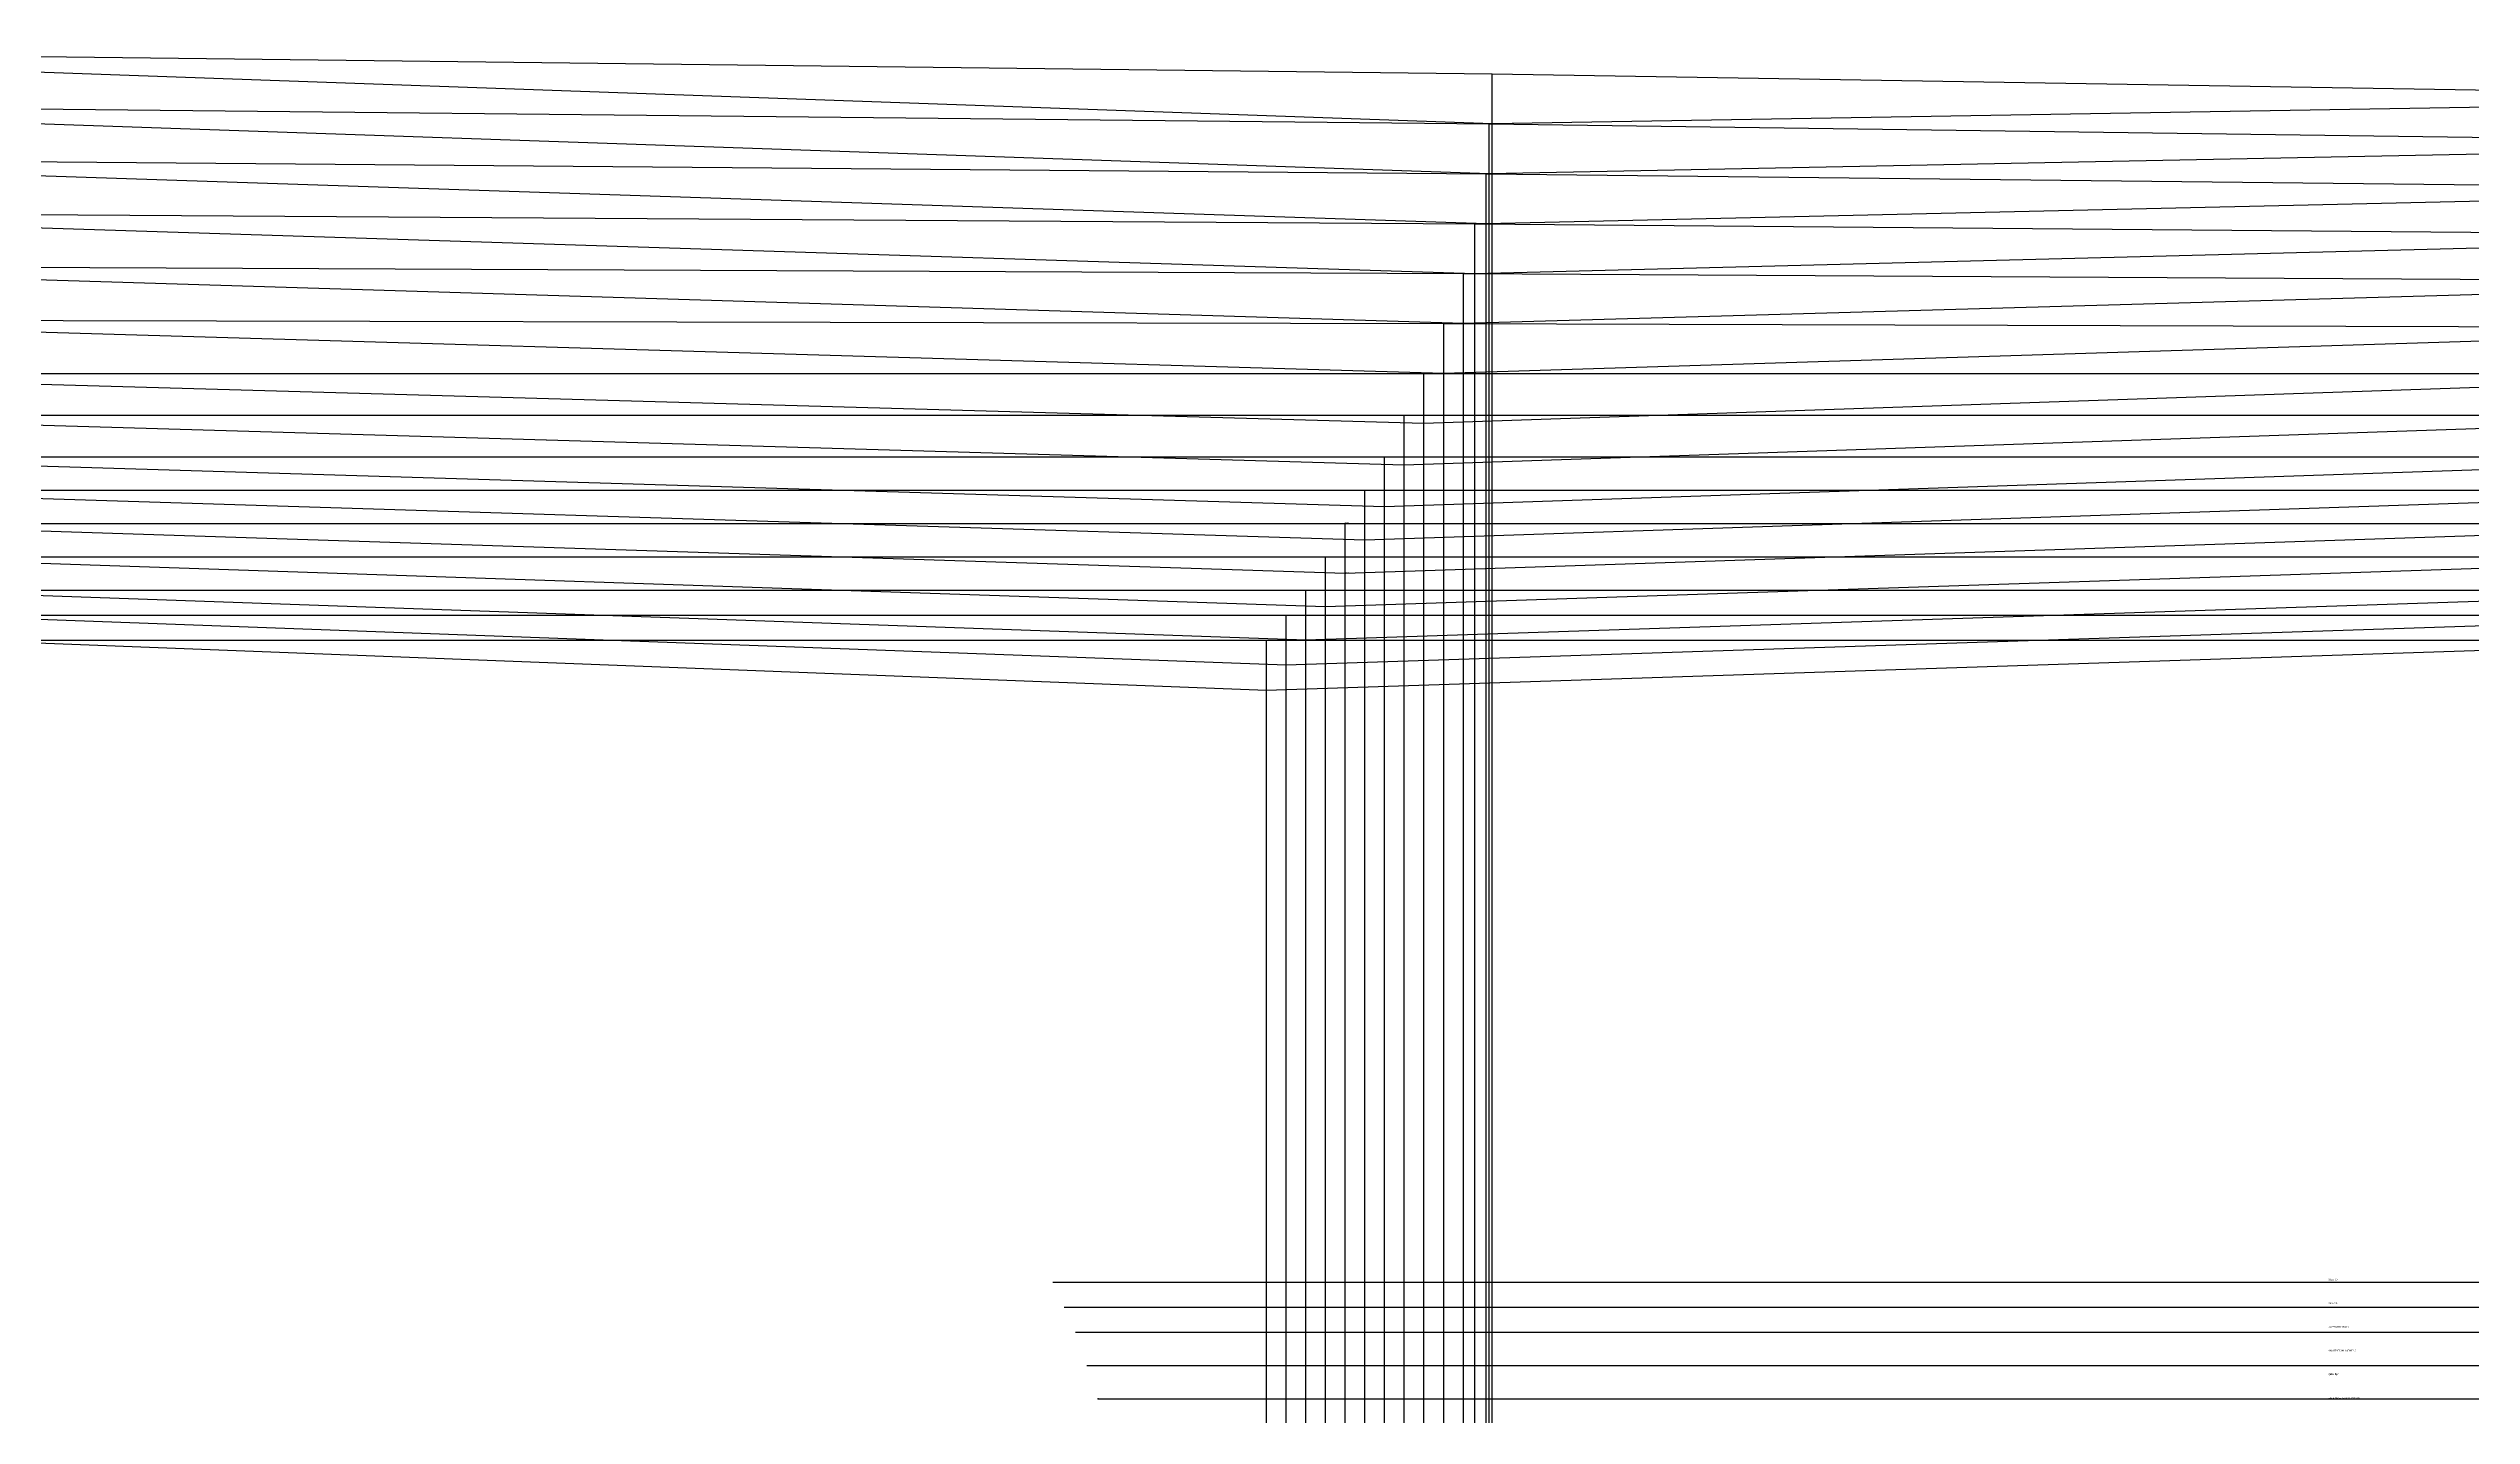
# Model space of a CAD drawing. Extents: x -43 to 1613, y 0 to 910.
# Drawn here: x 827 to 1190.4, y 694.8 to 899.8 of the extents above; entities that cross this region are included whole.
import ezdxf

# ---------------------------------------------------------------- set-up
doc = ezdxf.new("R2010")
doc.units = 0

# ---------------------------------------------------------------- blocks, each defined once
blk = doc.blocks.new('GMX1016S18BK_42')
at = {"layer": '1'}
blk.add_lwpolyline([(813.6128, 811.017), (1009.7136, 811.017), (1009.7136, 811.017), (1239.5531, 811.017), (1239.5531, 811.017), (1259.553, 811.017)], dxfattribs=at)
at = {"layer": '5'}
blk.add_line((977.6588, 714.7687), (1347.5513, 714.7687), dxfattribs=at)
at = {"layer": '7'}
blk.add_line((977.6588, 714.7687), (1347.5513, 714.7687), dxfattribs=at)
at = {"layer": '8'}
blk.add_line((1009.7136, 583.5193), (1009.7136, 811.017), dxfattribs=at)
blk.add_lwpolyline([(1239.5531, 811.017), (1009.7136, 803.5163), (813.6128, 811.017)], dxfattribs=at)
at = {"layer": '1'}
for s, p in [('SIZE: 42', (1168.9589, 700.8242)), ('Piece Name: GMX1016S18BK', (1168.9589, 697.2681))]:
    blk.add_text(s, height=0.25, dxfattribs=at).set_placement(p)
blk = doc.blocks.new('GMX1016S18BK_44')
at = {"layer": '1'}
blk.add_lwpolyline([(807.814, 814.7686), (1012.665, 814.7686), (1012.665, 814.7686), (1241.2549, 814.7686), (1241.2549, 814.7686), (1261.2548, 814.7686)], dxfattribs=at)
at = {"layer": '5'}
blk.add_line((979.3605, 711.0197), (1349.2531, 711.0197), dxfattribs=at)
at = {"layer": '7'}
blk.add_line((979.3605, 711.0197), (1349.2531, 711.0197), dxfattribs=at)
at = {"layer": '8'}
blk.add_line((1012.665, 579.7703), (1012.665, 814.7686), dxfattribs=at)
blk.add_lwpolyline([(1241.2549, 814.7686), (1012.665, 807.2679), (807.814, 814.7686)], dxfattribs=at)
at = {"layer": '1'}
for s, p in [('SIZE: 44', (1168.9589, 700.8242)), ('Piece Name: GMX1016S18BK', (1168.9589, 697.2681))]:
    blk.add_text(s, height=0.25, dxfattribs=at).set_placement(p)
blk = doc.blocks.new('GMX1016S18BK_46')
at = {"layer": '1'}
blk.add_lwpolyline([(802.0152, 818.5176), (1015.6165, 818.5176), (1015.6165, 818.5176), (1242.9567, 818.5176), (1242.9567, 818.5176), (1262.9566, 818.5176)], dxfattribs=at)
at = {"layer": '5'}
blk.add_line((981.0624, 707.2681), (1350.9549, 707.2681), dxfattribs=at)
at = {"layer": '7'}
blk.add_line((981.0624, 707.2681), (1350.9549, 707.2681), dxfattribs=at)
at = {"layer": '8'}
blk.add_line((1015.6165, 576.0187), (1015.6165, 818.5176), dxfattribs=at)
blk.add_lwpolyline([(1242.9567, 818.5176), (1015.6165, 811.017), (802.0152, 818.5176)], dxfattribs=at)
at = {"layer": '1'}
for s, p in [('SIZE: 46', (1168.9589, 700.8242)), ('Piece Name: GMX1016S18BK', (1168.9589, 697.2681))]:
    blk.add_text(s, height=0.25, dxfattribs=at).set_placement(p)
blk = doc.blocks.new('GMX1016S18BK_48')
at = {"layer": '1'}
blk.add_lwpolyline([(796.2164, 823.5189), (1018.568, 823.5189), (1018.568, 823.5189), (1244.6585, 823.5189), (1244.6585, 823.5189), (1264.6584, 823.5189)], dxfattribs=at)
at = {"layer": '5'}
blk.add_line((982.7641, 702.2694), (1352.6567, 702.2694), dxfattribs=at)
at = {"layer": '7'}
blk.add_line((982.7641, 702.2694), (1352.6567, 702.2694), dxfattribs=at)
at = {"layer": '8'}
blk.add_line((1018.568, 571.02), (1018.568, 823.5189), dxfattribs=at)
blk.add_lwpolyline([(1244.6585, 823.5189), (1018.568, 816.0182), (796.2164, 823.5189)], dxfattribs=at)
at = {"layer": '1'}
for s, p in [('SIZE: 48', (1168.9589, 700.8242)), ('Piece Name: GMX1016S18BK', (1168.9589, 697.2681))]:
    blk.add_text(s, height=0.25, dxfattribs=at).set_placement(p)
blk = doc.blocks.new('GMX1016S18BK_50')
at = {"layer": '1'}
blk.add_lwpolyline([(790.4176, 828.5176), (1021.5195, 828.5176), (1021.5195, 828.5176), (1246.3603, 828.5176), (1246.3603, 828.5176), (1266.3602, 828.5176)], dxfattribs=at)
at = {"layer": '2'}
for p in [(1021.5195, 828.5176), (1021.5195, 828.5176), (1021.5195, 828.5176), (1021.5195, 821.0169), (984.466, 697.2681)]:
    blk.add_point(p, dxfattribs=at)
at = {"layer": '4'}
blk.add_point((1021.5195, 828.5176, -3.998), dxfattribs=at)
at = {"layer": '5'}
blk.add_line((984.466, 697.2681), (1354.3585, 697.2681), dxfattribs=at)
at = {"layer": '7'}
blk.add_line((984.466, 697.2681), (1354.3585, 697.2681), dxfattribs=at)
at = {"layer": '8'}
blk.add_line((1021.5195, 566.0187), (1021.5195, 828.5176), dxfattribs=at)
blk.add_lwpolyline([(1246.3603, 828.5176), (1021.5195, 821.0169), (790.4176, 828.5176)], dxfattribs=at)
at = {"layer": '1'}
for s, p in [('SIZE: 50', (1168.9589, 715.0481)), ('Fabric: 1', (1168.9589, 711.4922)), ('CATEGORY: BACK', (1168.9589, 707.9362)), ('ANNOTATION: 1XFABRIC', (1168.9589, 704.3801)), ('Quantity: 1', (1168.9589, 700.8242)), ('Piece Name: GMX1016S18BK', (1168.9589, 697.2681))]:
    blk.add_text(s, height=0.25, dxfattribs=at).set_placement(p)
at = {"layer": '2'}
for s, p in [('# 3', (1021.5195, 828.5176)), ('# 3', (1021.5195, 828.5176)), ('# 4', (1021.5195, 828.5176)), ('# 3', (1021.5195, 821.0169))]:
    blk.add_text(s, height=0.25, dxfattribs=at).set_placement(p)
blk = doc.blocks.new('GMX1016S18BK_52')
at = {"layer": '1'}
blk.add_lwpolyline([(784.6187, 833.5188), (1024.4709, 833.5188), (1024.4709, 833.5188), (1248.0621, 833.5188), (1248.0621, 833.5188), (1268.062, 833.5188)], dxfattribs=at)
at = {"layer": '8'}
blk.add_line((1024.4709, 561.02), (1024.4709, 833.5188), dxfattribs=at)
blk.add_lwpolyline([(1248.0621, 833.5188), (1024.4709, 826.0182), (784.6187, 833.5188)], dxfattribs=at)
at = {"layer": '1'}
for s, p in [('SIZE: 52', (1168.9589, 700.8242)), ('Piece Name: GMX1016S18BK', (1168.9589, 697.2681))]:
    blk.add_text(s, height=0.25, dxfattribs=at).set_placement(p)
blk = doc.blocks.new('GMX1016S18BK_54')
at = {"layer": '1'}
blk.add_lwpolyline([(778.8199, 838.5175), (1027.4224, 838.5175), (1027.4224, 838.5175), (1249.7639, 838.5175), (1249.7639, 838.5175), (1269.7638, 838.5175)], dxfattribs=at)
at = {"layer": '8'}
blk.add_line((1027.4224, 556.0187), (1027.4224, 838.5175), dxfattribs=at)
blk.add_lwpolyline([(1249.7639, 838.5175), (1027.4224, 831.0169), (778.8199, 838.5175)], dxfattribs=at)
at = {"layer": '1'}
for s, p in [('SIZE: 54', (1168.9589, 700.8242)), ('Piece Name: GMX1016S18BK', (1168.9589, 697.2681))]:
    blk.add_text(s, height=0.25, dxfattribs=at).set_placement(p)
blk = doc.blocks.new('GMX1016S18BK_56')
at = {"layer": '1'}
blk.add_lwpolyline([(773.0211, 844.7685), (1030.3739, 844.7685), (1030.3739, 844.7685), (1251.4657, 844.7685), (1251.4657, 844.7685), (1271.4656, 844.7685)], dxfattribs=at)
at = {"layer": '8'}
blk.add_line((1030.3739, 549.7704), (1030.3739, 844.7685), dxfattribs=at)
blk.add_lwpolyline([(1251.4657, 844.7685), (1030.3739, 837.2679), (773.0211, 844.7685)], dxfattribs=at)
at = {"layer": '1'}
for s, p in [('SIZE: 56', (1168.9589, 700.8242)), ('Piece Name: GMX1016S18BK', (1168.9589, 697.2681))]:
    blk.add_text(s, height=0.25, dxfattribs=at).set_placement(p)
blk = doc.blocks.new('GMX1016S18BK_58')
at = {"layer": '1'}
blk.add_lwpolyline([(767.2223, 851.0169), (1033.3254, 851.0169), (1033.3254, 851.0169), (1253.1675, 851.0169), (1253.1675, 851.0169), (1273.1674, 851.0169)], dxfattribs=at)
at = {"layer": '8'}
blk.add_line((1033.3254, 543.5194), (1033.3254, 851.0169), dxfattribs=at)
blk.add_lwpolyline([(1253.1675, 851.0169), (1033.3254, 843.5163), (767.2223, 851.0169)], dxfattribs=at)
at = {"layer": '1'}
for s, p in [('SIZE: 58', (1168.9589, 700.8242)), ('Piece Name: GMX1016S18BK', (1168.9589, 697.2681))]:
    blk.add_text(s, height=0.25, dxfattribs=at).set_placement(p)
blk = doc.blocks.new('GMX1016S18BK_60')
at = {"layer": '1'}
blk.add_lwpolyline([(760.1738, 859.1423), (1036.2769, 858.5124), (1036.2769, 858.5124), (1256.119, 857.8927), (1256.119, 857.8927), (1276.1189, 857.8927)], dxfattribs=at)
at = {"layer": '8'}
blk.add_line((1036.2769, 535.394), (1036.2769, 858.5124), dxfattribs=at)
blk.add_lwpolyline([(1256.119, 857.8927), (1036.2769, 851.0118), (760.1738, 859.1423)], dxfattribs=at)
at = {"layer": '1'}
for s, p in [('SIZE: 60', (1168.9589, 700.8242)), ('Piece Name: GMX1016S18BK', (1168.9589, 697.2681))]:
    blk.add_text(s, height=0.25, dxfattribs=at).set_placement(p)
blk = doc.blocks.new('GMX1016S18BK_62')
at = {"layer": '1'}
blk.add_lwpolyline([(753.1253, 867.2678), (1039.2284, 866.008), (1039.2284, 866.008), (1259.0704, 864.7685), (1259.0704, 864.7685), (1279.0704, 864.7685)], dxfattribs=at)
at = {"layer": '8'}
blk.add_line((1039.2284, 527.2685), (1039.2284, 866.008), dxfattribs=at)
blk.add_lwpolyline([(1259.0704, 864.7685), (1039.2284, 858.5073), (753.1253, 867.2678)], dxfattribs=at)
at = {"layer": '1'}
for s, p in [('SIZE: 62', (1168.9589, 700.8242)), ('Piece Name: GMX1016S18BK', (1168.9589, 697.2681))]:
    blk.add_text(s, height=0.25, dxfattribs=at).set_placement(p)
blk = doc.blocks.new('GMX1016S18BK_64')
at = {"layer": '1'}
blk.add_lwpolyline([(746.0768, 875.3933), (1040.9301, 873.4933), (1040.9301, 873.4933), (1262.0219, 871.6442), (1262.0219, 871.6442), (1282.0219, 871.6442)], dxfattribs=at)
at = {"layer": '8'}
blk.add_line((1040.9301, 519.143), (1040.9301, 873.4933), dxfattribs=at)
blk.add_lwpolyline([(1262.0219, 871.6442), (1040.9301, 865.9927), (746.0768, 875.3933)], dxfattribs=at)
at = {"layer": '1'}
for s, p in [('SIZE: 64', (1168.9589, 700.8242)), ('Piece Name: GMX1016S18BK', (1168.9589, 697.2681))]:
    blk.add_text(s, height=0.25, dxfattribs=at).set_placement(p)
blk = doc.blocks.new('GMX1016S18BK_66')
at = {"layer": '1'}
blk.add_lwpolyline([(739.0283, 883.5187), (1042.632, 880.9889), (1042.632, 880.9889), (1264.9734, 878.52), (1264.9734, 878.52), (1284.9734, 878.52)], dxfattribs=at)
at = {"layer": '8'}
blk.add_line((1042.632, 511.0176), (1042.632, 880.9889), dxfattribs=at)
blk.add_lwpolyline([(1264.9734, 878.52), (1042.632, 873.4883), (739.0283, 883.5187)], dxfattribs=at)
at = {"layer": '1'}
for s, p in [('SIZE: 66', (1168.9589, 700.8242)), ('Piece Name: GMX1016S18BK', (1168.9589, 697.2681))]:
    blk.add_text(s, height=0.25, dxfattribs=at).set_placement(p)
blk = doc.blocks.new('GMX1016S18BK_68')
at = {"layer": '1'}
blk.add_lwpolyline([(731.9798, 891.6442), (1043.0841, 888.4743), (1043.0841, 888.4743), (1267.9249, 885.3958), (1267.9249, 885.3958), (1287.9248, 885.3958)], dxfattribs=at)
at = {"layer": '8'}
blk.add_line((1043.0841, 502.8921), (1043.0841, 888.4743), dxfattribs=at)
blk.add_lwpolyline([(1267.9249, 885.3958), (1043.0841, 880.9737), (731.9798, 891.6442)], dxfattribs=at)
at = {"layer": '1'}
for s, p in [('SIZE: 68', (1168.9589, 700.8242)), ('Piece Name: GMX1016S18BK', (1168.9589, 697.2681))]:
    blk.add_text(s, height=0.25, dxfattribs=at).set_placement(p)
blk = doc.blocks.new('GMX1016S18BK_70')
at = {"layer": '1'}
blk.add_lwpolyline([(724.9313, 899.7696), (1043.5362, 895.9698), (1043.5362, 895.9698), (1270.8764, 892.2716), (1270.8764, 892.2716), (1290.8763, 892.2716)], dxfattribs=at)
at = {"layer": '8'}
blk.add_line((1043.5362, 494.7667), (1043.5362, 895.9698), dxfattribs=at)
blk.add_lwpolyline([(1270.8764, 892.2716), (1043.5362, 888.4692), (724.9313, 899.7696)], dxfattribs=at)
at = {"layer": '1'}
for s, p in [('SIZE: 70', (1168.9589, 700.8242)), ('Piece Name: GMX1016S18BK', (1168.9589, 697.2681))]:
    blk.add_text(s, height=0.25, dxfattribs=at).set_placement(p)

msp = doc.modelspace()

# ---------------------------------------------------------------- block references
at = {"layer": '1'}
for name in ['GMX1016S18BK_70', 'GMX1016S18BK_68', 'GMX1016S18BK_66', 'GMX1016S18BK_64', 'GMX1016S18BK_62', 'GMX1016S18BK_60', 'GMX1016S18BK_58', 'GMX1016S18BK_56', 'GMX1016S18BK_54', 'GMX1016S18BK_52', 'GMX1016S18BK_50', 'GMX1016S18BK_48', 'GMX1016S18BK_46', 'GMX1016S18BK_44', 'GMX1016S18BK_42']:
    msp.add_blockref(name, (0, 0), dxfattribs=at)

doc.saveas('drawing.dxf')
